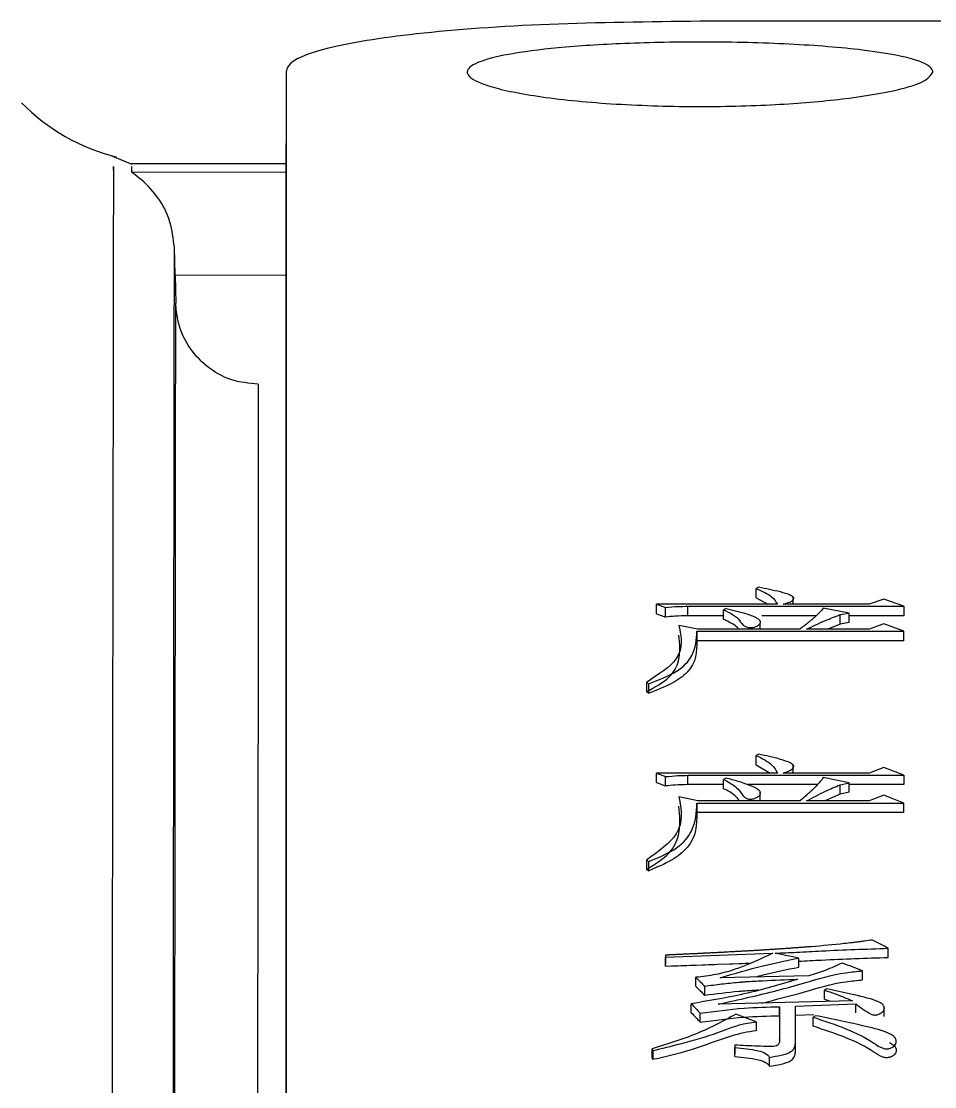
# Model space of a CAD drawing. Header units: millimetres. Extents: x 2223 to 4172, y 741 to 2119.
# Drawn here: x 2690.64 to 2699.47, y 1922.31 to 1932.61 of the extents above; entities that cross this region are included whole.
import ezdxf

# ---------------------------------------------------------------- set-up
doc = ezdxf.new("R2010")
doc.units = ezdxf.units.MM

msp = doc.modelspace()

# ---------------------------------------------------------------- linework, layer by layer
at = {"color": 7, "linetype": 'Continuous', "lineweight": 25}
for p, q in [((2734.201, 1932.604), (2697.201, 1932.606)), ((2693.201, 1932.123), (2693.201, 1931.432)), ((2691.715, 1931.221), (2691.512, 1931.307)), ((2693.201, 1931.227), (2691.708, 1931.23)), ((2691.708, 1931.203), (2691.708, 1931.152)), ((2691.708, 1931.152), (2693.201, 1931.149)), ((2692.122, 1930.421), (2692.122, 1930.423)), ((2692.129, 1930.152), (2692.122, 1930.423)), ((2692.129, 1930.152), (2692.135, 1929.881)), ((2693.201, 1930.15), (2692.129, 1930.152)), ((2697.765, 1927.136), (2697.743, 1927.125)), ((2697.743, 1927.033), (2697.743, 1927.125)), ((2698.102, 1926.972), (2698.102, 1927.042)), ((2696.78, 1926.88), (2696.78, 1926.972)), ((2696.78, 1926.972), (2696.867, 1926.941)), ((2697.949, 1926.972), (2696.78, 1926.972)), ((2696.867, 1926.849), (2696.867, 1926.941)), ((2697.083, 1926.861), (2697.083, 1926.953)), ((2697.083, 1926.953), (2699.171, 1926.953)), ((2697.743, 1927.033), (2697.857, 1926.972)), ((2698.836, 1926.972), (2698.003, 1926.972)), ((2698.976, 1927.022), (2698.836, 1926.972)), ((2699.171, 1926.953), (2698.976, 1927.022)), ((2699.171, 1926.953), (2699.171, 1926.861)), ((2697.429, 1926.861), (2697.083, 1926.861)), ((2697.429, 1926.826), (2697.429, 1926.918)), ((2698.324, 1926.861), (2697.799, 1926.861)), ((2698.641, 1926.887), (2698.392, 1926.933)), ((2698.554, 1926.872), (2698.641, 1926.887)), ((2698.554, 1926.78), (2698.554, 1926.872)), ((2698.641, 1926.795), (2698.641, 1926.887)), ((2699.171, 1926.861), (2698.641, 1926.861)), ((2697.181, 1926.731), (2696.997, 1926.766)), ((2698.165, 1926.731), (2697.181, 1926.731)), ((2697.783, 1926.805), (2697.783, 1926.81)), ((2697.783, 1926.731), (2697.783, 1926.791)), ((2698.836, 1926.731), (2698.23, 1926.731)), ((2698.554, 1926.78), (2698.436, 1926.731)), ((2698.641, 1926.795), (2698.554, 1926.78)), ((2698.976, 1926.782), (2698.836, 1926.731)), ((2699.171, 1926.712), (2698.976, 1926.782)), ((2697.17, 1926.712), (2697.17, 1926.62)), ((2697.17, 1926.712), (2699.171, 1926.712)), ((2699.171, 1926.62), (2699.171, 1926.712)), ((2699.171, 1926.62), (2697.17, 1926.62)), ((2696.683, 1926.217), (2696.683, 1926.126)), ((2696.683, 1926.217), (2696.705, 1926.204)), ((2696.683, 1926.126), (2696.705, 1926.113)), ((2696.705, 1926.113), (2696.705, 1926.204)), ((2697.765, 1925.524), (2697.743, 1925.511)), ((2697.743, 1925.421), (2697.743, 1925.511)), ((2697.743, 1925.421), (2697.879, 1925.34)), ((2698.102, 1925.34), (2698.102, 1925.419)), ((2698.976, 1925.396), (2698.836, 1925.34)), ((2699.171, 1925.319), (2698.976, 1925.396)), ((2696.78, 1925.25), (2696.78, 1925.34)), ((2696.78, 1925.34), (2696.867, 1925.306)), ((2697.949, 1925.34), (2696.78, 1925.34)), ((2696.867, 1925.216), (2696.867, 1925.306)), ((2697.083, 1925.229), (2697.083, 1925.319)), ((2697.083, 1925.319), (2699.171, 1925.319)), ((2697.451, 1925.293), (2697.429, 1925.28)), ((2698.836, 1925.34), (2698.003, 1925.34)), ((2698.641, 1925.245), (2698.392, 1925.297)), ((2699.171, 1925.319), (2699.171, 1925.229)), ((2697.429, 1925.229), (2697.083, 1925.229)), ((2698.335, 1925.229), (2697.662, 1925.229)), ((2698.554, 1925.228), (2698.641, 1925.245)), ((2698.554, 1925.138), (2698.554, 1925.228)), ((2698.641, 1925.156), (2698.641, 1925.245)), ((2699.171, 1925.229), (2698.641, 1925.229)), ((2697.181, 1925.071), (2696.997, 1925.111)), ((2697.782, 1925.071), (2697.782, 1925.162)), ((2698.554, 1925.138), (2698.408, 1925.071)), ((2698.641, 1925.156), (2698.554, 1925.138)), ((2698.976, 1925.128), (2698.836, 1925.071)), ((2699.171, 1925.05), (2698.976, 1925.128)), ((2697.17, 1925.05), (2697.17, 1924.96)), ((2697.17, 1925.05), (2699.171, 1925.05)), ((2698.165, 1925.071), (2697.181, 1925.071)), ((2698.836, 1925.071), (2698.23, 1925.071)), ((2699.171, 1924.96), (2699.171, 1925.05)), ((2699.171, 1924.96), (2697.17, 1924.96)), ((2696.683, 1924.499), (2696.683, 1924.41)), ((2696.683, 1924.499), (2696.705, 1924.485)), ((2696.705, 1924.396), (2696.705, 1924.485)), ((2696.683, 1924.41), (2696.705, 1924.396)), ((2699.02, 1923.559), (2699.02, 1923.647)), ((2696.867, 1923.581), (2696.867, 1923.493)), ((2696.867, 1923.475), (2696.867, 1923.562)), ((2698.154, 1923.465), (2698.154, 1923.553)), ((2696.867, 1923.475), (2696.867, 1923.493)), ((2697.159, 1923.28), (2697.159, 1923.367)), ((2698.252, 1923.381), (2697.397, 1923.362)), ((2698.771, 1923.342), (2698.771, 1923.429)), ((2697.246, 1923.194), (2697.246, 1923.281)), ((2698.403, 1923.155), (2698.403, 1923.242)), ((2698.403, 1923.155), (2698.461, 1923.136)), ((2697.116, 1923.025), (2697.116, 1923.112)), ((2697.97, 1923.083), (2697.97, 1922.786)), ((2698.122, 1923.088), (2698.706, 1923.112)), ((2698.122, 1922.732), (2698.122, 1923.088)), ((2698.981, 1923.062), (2698.981, 1923.076)), ((2698.981, 1922.989), (2698.981, 1923.06)), ((2697.202, 1922.933), (2697.202, 1923.02)), ((2697.743, 1922.937), (2697.548, 1923.01)), ((2697.743, 1922.937), (2697.743, 1922.851)), ((2697.97, 1922.996), (2697.97, 1922.743)), ((2698.122, 1923.001), (2698.3, 1923.008)), ((2698.316, 1922.996), (2698.295, 1922.981)), ((2698.295, 1922.894), (2698.295, 1922.981)), ((2698.122, 1922.645), (2698.122, 1922.732)), ((2696.737, 1922.591), (2696.737, 1922.677)), ((2697.538, 1922.712), (2697.538, 1922.626)), ((2697.538, 1922.601), (2697.538, 1922.687)), ((2697.538, 1922.601), (2697.538, 1922.626)), ((2697.873, 1922.507), (2697.873, 1922.593))]:
    msp.add_line(p, q, dxfattribs=at)
at = {"color": 7, "linetype": 'Continuous', "lineweight": 25, "flags": 128}
for points in [[(2697.451, 1926.93), (2697.446, 1926.927), (2697.437, 1926.922), (2697.429, 1926.918)], [(2697.429, 1925.19), (2697.429, 1925.223), (2697.429, 1925.252), (2697.429, 1925.28)], [(2696.867, 1923.562), (2697.386, 1923.581), (2697.905, 1923.6)], [(2696.867, 1923.475), (2696.926, 1923.477), (2696.956, 1923.478), (2696.985, 1923.479), (2697.015, 1923.48), (2697.045, 1923.481), (2697.074, 1923.482), (2697.104, 1923.483), (2697.134, 1923.484), (2697.163, 1923.485), (2697.223, 1923.487), (2697.252, 1923.489), (2697.282, 1923.49), (2697.311, 1923.491), (2697.341, 1923.492), (2697.371, 1923.493), (2697.489, 1923.497), (2697.519, 1923.498), (2697.578, 1923.5), (2697.608, 1923.501), (2697.637, 1923.503), (2697.667, 1923.504), (2697.679, 1923.504)], [(2698.425, 1923.257), (2698.414, 1923.25), (2698.403, 1923.242)], [(2698.673, 1923.141), (2698.025, 1923.124), (2697.376, 1923.107)], [(2697.97, 1922.996), (2697.97, 1923.025), (2697.97, 1923.054), (2697.97, 1923.083)], [(2696.748, 1922.571), (2696.748, 1922.607), (2696.748, 1922.632), (2696.748, 1922.658)]]:
    msp.add_lwpolyline(points, dxfattribs=at)
at = {"color": 7, "linetype": 'Continuous', "lineweight": 25}
msp.add_arc((2692.061, 1933.23), 2, 224.8775, 255.5765, dxfattribs=at)
for points, knots in [([(2697.201, 1932.606), (2696.707, 1932.6), (2695.718, 1932.589), (2694.432, 1932.496), (2693.549, 1932.356), (2693.226, 1932.218), (2693.206, 1932.136), (2693.201, 1932.116)], [0, 0, 0, 0, 0.247809, 0.496064, 0.726764, 0.933891, 1, 1, 1, 1]), ([(2699.451, 1932.116), (2699.431, 1932.084), (2699.389, 1932.02), (2699.067, 1931.927), (2698.579, 1931.849), (2697.919, 1931.794), (2697.139, 1931.775), (2696.326, 1931.802), (2695.614, 1931.874), (2695.129, 1931.976), (2694.967, 1932.062), (2694.941, 1932.138), (2695.023, 1932.21), (2695.333, 1932.291), (2695.825, 1932.355), (2696.483, 1932.397), (2697.264, 1932.411), (2698.077, 1932.391), (2698.789, 1932.335), (2699.272, 1932.25), (2699.44, 1932.17), (2699.449, 1932.126), (2699.451, 1932.116)], [0, 0, 0, 0, 0.046277, 0.09272, 0.141716, 0.195191, 0.253686, 0.315262, 0.376912, 0.43437, 0.485817, 0.500005, 0.546255, 0.592702, 0.641799, 0.695156, 0.753515, 0.815398, 0.876863, 0.934161, 0.985737, 1, 1, 1, 1]), ([(2693.201, 1932.116), (2693.201, 1932.012), (2693.201, 1931.492), (2693.202, 1930.125), (2693.202, 1927.965), (2693.202, 1925.346), (2693.202, 1922.884), (2693.202, 1919.376), (2693.202, 1916.233), (2693.202, 1911.918), (2693.202, 1907.231), (2693.202, 1902.099), (2693.202, 1896.675), (2693.202, 1892.116), (2693.202, 1886.194), (2693.202, 1881.288), (2693.202, 1874.609), (2693.202, 1870.316), (2693.202, 1867.315)], [0, 0, 0, 0, 0.020124, 0.100733, 0.181328, 0.221587, 0.302184, 0.342442, 0.423039, 0.463298, 0.543894, 0.624491, 0.664749, 0.745346, 0.785604, 0.8662, 0.906458, 1, 1, 1, 1]), ([(2693.202, 1901.026), (2693.202, 1902.211), (2693.202, 1904.465), (2693.202, 1908.505), (2693.202, 1912.212), (2693.202, 1916.447), (2693.202, 1919.521), (2693.202, 1922.933), (2693.202, 1925.911), (2693.202, 1928.254), (2693.201, 1930.195), (2693.201, 1930.928), (2693.201, 1931.425)], [0, 0, 0, 0, 0.072858, 0.13859, 0.270184, 0.335916, 0.467513, 0.533245, 0.664841, 0.796434, 0.862166, 1, 1, 1, 1]), ([(2691.533, 1931.168), (2691.533, 1931.197), (2691.533, 1931.285), (2691.532, 1930.299), (2691.529, 1928.286), (2691.524, 1925.223), (2691.519, 1921.835), (2691.514, 1918.497), (2691.509, 1915.428), (2691.504, 1911.784), (2691.497, 1907.514), (2691.49, 1902.868), (2691.482, 1897.921), (2691.474, 1892.751), (2691.465, 1887.066), (2691.455, 1880.869), (2691.444, 1874.186), (2691.437, 1869.495), (2691.433, 1867.101)], [0, 0, 0, 0, 0.039342, 0.122943, 0.206183, 0.289063, 0.371582, 0.416612, 0.465601, 0.518547, 0.575452, 0.636313, 0.690059, 0.746552, 0.805793, 0.867782, 0.932518, 1, 1, 1, 1]), ([(2692.122, 1930.423), (2692.112, 1930.507), (2692.089, 1930.693), (2691.955, 1930.932), (2691.804, 1931.079), (2691.717, 1931.141), (2691.71, 1931.149), (2691.708, 1931.152)], [0, 0, 0, 0, 0.202377, 0.447822, 0.758573, 0.919939, 1, 1, 1, 1]), ([(2692.038, 1866.965), (2692.043, 1870.265), (2692.052, 1876.863), (2692.065, 1886.293), (2692.077, 1895.174), (2692.088, 1903.331), (2692.097, 1910.632), (2692.106, 1916.949), (2692.112, 1922.173), (2692.117, 1926.222), (2692.12, 1928.625), (2692.122, 1929.939), (2692.122, 1930.26), (2692.122, 1930.421)], [0, 0, 0, 0, 0.0981345, 0.196269, 0.2944034, 0.3925379, 0.4906723, 0.5888066, 0.686941, 0.7850753, 0.8832097, 0.9416048, 1, 1, 1, 1]), ([(2692.052, 1866.917), (2692.055, 1869.302), (2692.062, 1874.009), (2692.071, 1880.758), (2692.08, 1887.101), (2692.088, 1892.996), (2692.095, 1898.426), (2692.103, 1904.159), (2692.111, 1909.928), (2692.118, 1915.408), (2692.124, 1919.876), (2692.128, 1923.398), (2692.131, 1926.061), (2692.133, 1927.961), (2692.135, 1929.192), (2692.135, 1929.707), (2692.135, 1929.856), (2692.135, 1929.881)], [0, 0, 0, 0, 0.07139, 0.140843, 0.208359, 0.273937, 0.337578, 0.399281, 0.488173, 0.572709, 0.652888, 0.72871, 0.800173, 0.867277, 0.930021, 0.988406, 1, 1, 1, 1]), ([(2692.933, 1929.098), (2692.844, 1929.107), (2692.664, 1929.125), (2692.425, 1929.264), (2692.244, 1929.467), (2692.151, 1929.686), (2692.14, 1929.829), (2692.135, 1929.882)], [0, 0, 0, 0, 0.217636, 0.435267, 0.653067, 0.871221, 1, 1, 1, 1]), ([(2692.933, 1929.098), (2692.933, 1929.005), (2692.933, 1928.835), (2692.933, 1928.388), (2692.932, 1927.847), (2692.932, 1927.171), (2692.931, 1926.364), (2692.93, 1925.424), (2692.928, 1924.352), (2692.926, 1922.643), (2692.923, 1919.957), (2692.918, 1915.807), (2692.911, 1910.59), (2692.904, 1904.984), (2692.896, 1899.306), (2692.889, 1893.839), (2692.88, 1887.826), (2692.871, 1881.279), (2692.862, 1874.236), (2692.855, 1869.294), (2692.851, 1866.78)], [0, 0, 0, 0, 0.037781, 0.069081, 0.100468, 0.131943, 0.163506, 0.195157, 0.226895, 0.258722, 0.330934, 0.408983, 0.49287, 0.582593, 0.645672, 0.711347, 0.779618, 0.850484, 0.923944, 1, 1, 1, 1]), ([(2697.743, 1927.125), (2697.8, 1927.1), (2697.901, 1927.055), (2697.934, 1926.997), (2697.949, 1926.972)], [0, 0, 0, 0, 0.5653913, 1, 1, 1, 1]), ([(2698.003, 1926.972), (2698.023, 1926.978), (2698.063, 1926.99), (2698.099, 1927.01), (2698.108, 1927.028), (2698.104, 1927.044), (2698.061, 1927.067), (2697.947, 1927.101), (2697.837, 1927.122), (2697.765, 1927.136)], [0, 0, 0, 0, 0.120783, 0.237942, 0.284243, 0.33082, 0.424981, 0.62081, 1, 1, 1, 1]), ([(2696.867, 1926.941), (2696.907, 1926.945), (2696.978, 1926.952), (2697.051, 1926.952), (2697.083, 1926.953)], [0, 0, 0, 0, 0.558835, 1, 1, 1, 1]), ([(2696.78, 1926.88), (2696.793, 1926.876), (2696.813, 1926.868), (2696.842, 1926.858), (2696.859, 1926.852), (2696.867, 1926.849)], [0, 0, 0, 0, 0.4286101, 0.7143044, 1, 1, 1, 1]), ([(2697.083, 1926.861), (2697.042, 1926.86), (2696.969, 1926.859), (2696.898, 1926.852), (2696.867, 1926.849)], [0, 0, 0, 0, 0.561086, 1, 1, 1, 1]), ([(2697.429, 1926.918), (2697.459, 1926.904), (2697.522, 1926.873), (2697.592, 1926.819), (2697.605, 1926.769), (2697.657, 1926.75), (2697.68, 1926.747), (2697.703, 1926.747), (2697.726, 1926.75), (2697.751, 1926.76), (2697.772, 1926.775), (2697.789, 1926.793), (2697.784, 1926.813), (2697.747, 1926.844), (2697.634, 1926.885), (2697.523, 1926.913), (2697.452, 1926.929), (2697.451, 1926.93)], [0, 0, 0, 0, 0.117809, 0.254848, 0.391031, 0.410857, 0.430654, 0.450876, 0.468611, 0.491916, 0.540003, 0.576761, 0.613939, 0.66464, 0.78945, 0.997759, 1, 1, 1, 1]), ([(2698.392, 1926.933), (2698.371, 1926.909), (2698.339, 1926.872), (2698.295, 1926.835), (2698.278, 1926.82), (2698.271, 1926.815), (2698.264, 1926.809), (2698.257, 1926.804), (2698.253, 1926.8), (2698.249, 1926.797), (2698.246, 1926.794), (2698.242, 1926.791), (2698.238, 1926.788), (2698.234, 1926.785), (2698.23, 1926.782), (2698.226, 1926.779), (2698.223, 1926.776), (2698.219, 1926.773), (2698.214, 1926.769), (2698.211, 1926.767), (2698.206, 1926.763), (2698.202, 1926.76), (2698.198, 1926.757), (2698.195, 1926.754), (2698.191, 1926.751), (2698.186, 1926.748), (2698.182, 1926.745), (2698.178, 1926.741), (2698.174, 1926.738), (2698.169, 1926.735), (2698.167, 1926.733), (2698.165, 1926.731)], [0, 0, 0, 0, 0.353012, 0.528911, 0.550896, 0.572881, 0.61685, 0.638835, 0.649827, 0.671812, 0.682805, 0.693797, 0.715782, 0.726774, 0.748759, 0.759751, 0.770744, 0.792728, 0.803721, 0.825705, 0.836698, 0.858683, 0.869675, 0.880667, 0.902652, 0.913644, 0.935629, 0.946622, 0.968606, 0.979599, 1, 1, 1, 1]), ([(2698.23, 1926.731), (2698.26, 1926.745), (2698.32, 1926.774), (2698.425, 1926.821), (2698.506, 1926.853), (2698.554, 1926.872)], [0, 0, 0, 0, 0.28957, 0.579171, 1, 1, 1, 1]), ([(2696.997, 1926.766), (2697.019, 1926.657), (2697.06, 1926.461), (2696.799, 1926.292), (2696.683, 1926.217)], [0, 0, 0, 0, 0.55707, 1, 1, 1, 1]), ([(2697.576, 1926.731), (2697.572, 1926.735), (2697.546, 1926.767), (2697.49, 1926.798), (2697.436, 1926.823), (2697.429, 1926.826)], [0, 0, 0, 0, 0.110635, 0.886447, 1, 1, 1, 1]), ([(2696.683, 1926.126), (2696.765, 1926.171), (2696.926, 1926.261), (2697.018, 1926.456), (2697.005, 1926.592), (2696.997, 1926.675)], [0, 0, 0, 0, 0.284866, 0.563033, 1, 1, 1, 1]), ([(2696.705, 1926.204), (2696.803, 1926.242), (2696.998, 1926.316), (2697.16, 1926.499), (2697.166, 1926.631), (2697.17, 1926.712)], [0, 0, 0, 0, 0.2878172, 0.565935, 1, 1, 1, 1]), ([(2697.17, 1926.62), (2697.169, 1926.515), (2697.168, 1926.369), (2696.935, 1926.2), (2696.782, 1926.143), (2696.705, 1926.113)], [0, 0, 0, 0, 0.551532, 0.772844, 1, 1, 1, 1]), ([(2697.743, 1925.511), (2697.8, 1925.483), (2697.901, 1925.433), (2697.934, 1925.368), (2697.949, 1925.34)], [0, 0, 0, 0, 0.565391, 1, 1, 1, 1]), ([(2698.003, 1925.34), (2698.023, 1925.347), (2698.063, 1925.361), (2698.099, 1925.383), (2698.109, 1925.403), (2698.104, 1925.42), (2698.061, 1925.447), (2697.947, 1925.485), (2697.837, 1925.508), (2697.765, 1925.524)], [0, 0, 0, 0, 0.120818, 0.238007, 0.284295, 0.33086, 0.424999, 0.620775, 1, 1, 1, 1]), ([(2696.867, 1925.306), (2696.907, 1925.31), (2696.978, 1925.318), (2697.051, 1925.318), (2697.083, 1925.319)], [0, 0, 0, 0, 0.558835, 1, 1, 1, 1]), ([(2697.429, 1925.28), (2697.468, 1925.259), (2697.538, 1925.22), (2697.592, 1925.161), (2697.615, 1925.119), (2697.644, 1925.098), (2697.665, 1925.09), (2697.678, 1925.088), (2697.694, 1925.088), (2697.716, 1925.091), (2697.744, 1925.101), (2697.772, 1925.117), (2697.787, 1925.139), (2697.786, 1925.161), (2697.752, 1925.193), (2697.676, 1925.226), (2697.568, 1925.262), (2697.491, 1925.282), (2697.451, 1925.293)], [0, 0, 0, 0, 0.156027, 0.282026, 0.363634, 0.404884, 0.41922, 0.430594, 0.442017, 0.458331, 0.488158, 0.530974, 0.573109, 0.616801, 0.655305, 0.770242, 0.882988, 1, 1, 1, 1]), ([(2698.392, 1925.297), (2698.371, 1925.27), (2698.339, 1925.229), (2698.295, 1925.187), (2698.278, 1925.171), (2698.271, 1925.164), (2698.264, 1925.158), (2698.257, 1925.152), (2698.253, 1925.148), (2698.249, 1925.145), (2698.246, 1925.142), (2698.242, 1925.138), (2698.238, 1925.135), (2698.234, 1925.131), (2698.23, 1925.128), (2698.226, 1925.125), (2698.223, 1925.121), (2698.219, 1925.118), (2698.214, 1925.114), (2698.211, 1925.111), (2698.206, 1925.107), (2698.202, 1925.104), (2698.198, 1925.1), (2698.195, 1925.097), (2698.191, 1925.094), (2698.186, 1925.09), (2698.182, 1925.087), (2698.178, 1925.082), (2698.174, 1925.079), (2698.169, 1925.075), (2698.167, 1925.073), (2698.165, 1925.071)], [0, 0, 0, 0, 0.353012, 0.528911, 0.550896, 0.572881, 0.61685, 0.638835, 0.649827, 0.671812, 0.682805, 0.693797, 0.715782, 0.726774, 0.748759, 0.759751, 0.770744, 0.792728, 0.803721, 0.825706, 0.836698, 0.858683, 0.869675, 0.880667, 0.902652, 0.913645, 0.935629, 0.946622, 0.968606, 0.979599, 1, 1, 1, 1]), ([(2696.78, 1925.25), (2696.793, 1925.245), (2696.813, 1925.237), (2696.842, 1925.226), (2696.859, 1925.219), (2696.867, 1925.216)], [0, 0, 0, 0, 0.42861, 0.714304, 1, 1, 1, 1]), ([(2697.083, 1925.229), (2697.042, 1925.228), (2696.969, 1925.227), (2696.898, 1925.219), (2696.867, 1925.216)], [0, 0, 0, 0, 0.5610854, 1, 1, 1, 1]), ([(2697.583, 1925.071), (2697.569, 1925.089), (2697.536, 1925.134), (2697.469, 1925.169), (2697.429, 1925.19)], [0, 0, 0, 0, 0.408631, 1, 1, 1, 1]), ([(2698.23, 1925.071), (2698.26, 1925.087), (2698.32, 1925.119), (2698.425, 1925.172), (2698.506, 1925.207), (2698.554, 1925.228)], [0, 0, 0, 0, 0.28957, 0.579171, 1, 1, 1, 1]), ([(2696.997, 1925.111), (2697.019, 1924.989), (2697.06, 1924.77), (2696.799, 1924.582), (2696.683, 1924.499)], [0, 0, 0, 0, 0.55707, 1, 1, 1, 1]), ([(2696.683, 1924.41), (2696.765, 1924.46), (2696.926, 1924.56), (2697.018, 1924.777), (2697.005, 1924.929), (2696.997, 1925.021)], [0, 0, 0, 0, 0.284866, 0.563033, 1, 1, 1, 1]), ([(2696.705, 1924.485), (2696.803, 1924.527), (2696.998, 1924.609), (2697.16, 1924.812), (2697.166, 1924.96), (2697.17, 1925.05)], [0, 0, 0, 0, 0.287817, 0.565935, 1, 1, 1, 1]), ([(2697.17, 1924.96), (2697.169, 1924.844), (2697.168, 1924.68), (2696.935, 1924.493), (2696.782, 1924.429), (2696.705, 1924.396)], [0, 0, 0, 0, 0.551532, 0.772844, 1, 1, 1, 1]), ([(2698.868, 1923.727), (2698.842, 1923.724), (2698.803, 1923.718), (2698.758, 1923.712), (2698.725, 1923.708), (2698.699, 1923.705), (2698.653, 1923.699), (2698.516, 1923.683), (2698.37, 1923.67), (2698.236, 1923.66), (2698.196, 1923.657), (2698.163, 1923.654), (2698.13, 1923.652), (2698.103, 1923.65), (2698.07, 1923.647), (2698.043, 1923.645), (2698.01, 1923.643), (2697.983, 1923.641), (2697.95, 1923.639), (2697.916, 1923.637), (2697.883, 1923.635), (2697.849, 1923.633), (2697.823, 1923.631), (2697.789, 1923.629), (2697.762, 1923.627), (2697.729, 1923.625), (2697.695, 1923.623), (2697.662, 1923.621), (2697.629, 1923.619), (2697.602, 1923.618), (2697.568, 1923.616), (2697.541, 1923.615), (2697.508, 1923.613), (2697.474, 1923.611), (2697.441, 1923.609), (2697.407, 1923.607), (2697.381, 1923.606), (2697.347, 1923.604), (2697.32, 1923.603), (2697.287, 1923.601), (2697.26, 1923.6), (2697.236, 1923.599), (2697.22, 1923.598), (2697.203, 1923.597), (2697.186, 1923.596), (2697.169, 1923.595), (2697.156, 1923.595), (2697.139, 1923.594), (2697.126, 1923.593), (2697.109, 1923.593), (2697.092, 1923.592), (2697.075, 1923.591), (2697.059, 1923.59), (2697.045, 1923.589), (2697.028, 1923.589), (2697.015, 1923.588), (2697.002, 1923.587), (2696.992, 1923.587), (2696.981, 1923.586), (2696.973, 1923.586), (2696.965, 1923.586), (2696.956, 1923.585), (2696.948, 1923.585), (2696.94, 1923.584), (2696.933, 1923.584), (2696.924, 1923.584), (2696.918, 1923.583), (2696.909, 1923.583), (2696.901, 1923.583), (2696.893, 1923.582), (2696.884, 1923.582), (2696.876, 1923.581), (2696.87, 1923.581), (2696.867, 1923.581)], [0, 0, 0, 0, 0.039919, 0.059879, 0.069858, 0.089818, 0.099798, 0.139719, 0.299508, 0.319468, 0.339427, 0.359387, 0.369367, 0.389326, 0.399306, 0.419265, 0.429245, 0.449205, 0.459184, 0.479144, 0.499103, 0.509083, 0.529043, 0.539022, 0.558982, 0.568962, 0.588921, 0.608881, 0.61886, 0.63882, 0.648799, 0.668759, 0.678739, 0.698698, 0.718658, 0.728637, 0.748597, 0.758577, 0.778536, 0.788516, 0.808475, 0.818455, 0.823445, 0.833425, 0.843404, 0.848394, 0.858374, 0.863364, 0.873344, 0.878333, 0.888313, 0.898293, 0.903283, 0.913263, 0.918252, 0.928232, 0.933222, 0.938212, 0.943202, 0.948192, 0.950687, 0.955676, 0.960666, 0.963161, 0.968151, 0.970646, 0.975636, 0.978131, 0.983121, 0.988111, 0.990605, 0.995303, 1, 1, 1, 1]), ([(2697.927, 1923.6), (2697.996, 1923.603), (2698.146, 1923.608), (2698.509, 1923.631), (2698.804, 1923.64), (2699.02, 1923.647)], [0, 0, 0, 0, 0.189811, 0.410522, 1, 1, 1, 1]), ([(2699.02, 1923.647), (2698.994, 1923.66), (2698.944, 1923.687), (2698.893, 1923.714), (2698.868, 1923.727)], [0, 0, 0, 0, 0.5, 1, 1, 1, 1]), ([(2696.867, 1923.581), (2696.867, 1923.579), (2696.867, 1923.575), (2696.867, 1923.57), (2696.867, 1923.566), (2696.867, 1923.563), (2696.867, 1923.562)], [0, 0, 0, 0, 0.34, 0.56, 0.78, 1, 1, 1, 1]), ([(2697.905, 1923.6), (2697.786, 1923.543), (2697.62, 1923.464), (2697.357, 1923.389), (2697.225, 1923.374), (2697.159, 1923.367)], [0, 0, 0, 0, 0.5523735, 0.7751101, 1, 1, 1, 1]), ([(2697.397, 1923.362), (2697.533, 1923.403), (2697.775, 1923.476), (2698.038, 1923.529), (2698.154, 1923.553)], [0, 0, 0, 0, 0.5589855, 1, 1, 1, 1]), ([(2698.154, 1923.553), (2698.116, 1923.56), (2698.041, 1923.576), (2697.965, 1923.592), (2697.927, 1923.6)], [0, 0, 0, 0, 0.5, 1, 1, 1, 1]), ([(2698.154, 1923.522), (2698.228, 1923.526), (2698.515, 1923.543), (2698.804, 1923.552), (2699.02, 1923.559)], [0, 0, 0, 0, 0.25589, 1, 1, 1, 1]), ([(2697.735, 1923.37), (2697.76, 1923.377), (2697.893, 1923.415), (2698.037, 1923.443), (2698.154, 1923.465)], [0, 0, 0, 0, 0.187191, 1, 1, 1, 1]), ([(2698.576, 1923.505), (2698.522, 1923.481), (2698.422, 1923.434), (2698.306, 1923.398), (2698.252, 1923.381)], [0, 0, 0, 0, 0.534115, 1, 1, 1, 1]), ([(2698.771, 1923.429), (2698.738, 1923.442), (2698.673, 1923.467), (2698.608, 1923.492), (2698.576, 1923.505)], [0, 0, 0, 0, 0.5, 1, 1, 1, 1]), ([(2698.143, 1923.348), (2697.962, 1923.294), (2697.637, 1923.197), (2697.275, 1923.138), (2697.116, 1923.112)], [0, 0, 0, 0, 0.5582866, 1, 1, 1, 1]), ([(2697.159, 1923.367), (2697.166, 1923.36), (2697.181, 1923.345), (2697.21, 1923.316), (2697.232, 1923.295), (2697.246, 1923.281)], [0, 0, 0, 0, 0.257188, 0.514375, 1, 1, 1, 1]), ([(2697.246, 1923.281), (2697.3, 1923.289), (2697.381, 1923.3), (2697.491, 1923.312), (2697.55, 1923.317), (2697.585, 1923.32), (2697.594, 1923.321), (2697.602, 1923.322), (2697.611, 1923.322), (2697.621, 1923.323), (2697.632, 1923.324), (2697.642, 1923.325), (2697.651, 1923.325), (2697.663, 1923.326), (2697.7, 1923.328), (2697.847, 1923.337), (2698.002, 1923.343), (2698.129, 1923.347), (2698.143, 1923.348)], [0, 0, 0, 0, 0.185843, 0.278745, 0.371654, 0.383266, 0.394877, 0.400683, 0.412294, 0.423905, 0.435517, 0.447128, 0.458739, 0.464545, 0.487768, 0.580663, 0.952366, 1, 1, 1, 1]), ([(2697.376, 1923.107), (2697.475, 1923.129), (2697.76, 1923.191), (2698.166, 1923.296), (2698.515, 1923.406), (2698.716, 1923.424), (2698.771, 1923.429)], [0, 0, 0, 0, 0.210989, 0.603931, 0.893482, 1, 1, 1, 1]), ([(2697.796, 1923.118), (2697.935, 1923.153), (2698.207, 1923.22), (2698.515, 1923.319), (2698.717, 1923.337), (2698.771, 1923.342)], [0, 0, 0, 0, 0.4335364, 0.8480804, 1, 1, 1, 1]), ([(2697.159, 1923.28), (2697.166, 1923.272), (2697.181, 1923.258), (2697.21, 1923.229), (2697.232, 1923.208), (2697.246, 1923.194)], [0, 0, 0, 0, 0.2574572, 0.5149143, 1, 1, 1, 1]), ([(2697.246, 1923.194), (2697.355, 1923.208), (2697.478, 1923.224), (2697.631, 1923.237), (2697.68, 1923.24), (2697.722, 1923.243), (2697.743, 1923.244), (2697.757, 1923.245), (2697.764, 1923.245)], [0, 0, 0, 0, 0.640516, 0.720423, 0.880251, 0.920204, 0.960157, 1, 1, 1, 1]), ([(2698.403, 1923.242), (2698.438, 1923.231), (2698.502, 1923.21), (2698.59, 1923.175), (2698.646, 1923.152), (2698.673, 1923.141)], [0, 0, 0, 0, 0.367027, 0.683421, 1, 1, 1, 1]), ([(2698.706, 1923.112), (2698.75, 1923.077), (2698.797, 1923.038), (2698.867, 1923.006), (2698.882, 1923.003), (2698.897, 1923.002), (2698.916, 1923.006), (2698.943, 1923.016), (2698.971, 1923.035), (2698.985, 1923.062), (2698.979, 1923.09), (2698.954, 1923.118), (2698.851, 1923.162), (2698.665, 1923.203), (2698.502, 1923.24), (2698.425, 1923.257)], [0, 0, 0, 0, 0.213502, 0.231462, 0.243028, 0.25469, 0.268683, 0.294821, 0.340397, 0.384399, 0.438731, 0.48193, 0.539954, 0.7829, 1, 1, 1, 1]), ([(2697.116, 1923.025), (2697.13, 1923.01), (2697.159, 1922.979), (2697.188, 1922.949), (2697.202, 1922.933)], [0, 0, 0, 0, 0.5, 1, 1, 1, 1]), ([(2697.202, 1923.02), (2697.343, 1923.039), (2697.594, 1923.074), (2697.855, 1923.08), (2697.97, 1923.083)], [0, 0, 0, 0, 0.557505, 1, 1, 1, 1]), ([(2698.706, 1923.025), (2698.706, 1923.032), (2698.706, 1923.047), (2698.706, 1923.069), (2698.706, 1923.09), (2698.706, 1923.105), (2698.706, 1923.112)], [0, 0, 0, 0, 0.249999, 0.5, 0.75, 1, 1, 1, 1]), ([(2697.548, 1923.01), (2697.415, 1922.939), (2697.175, 1922.81), (2696.872, 1922.718), (2696.737, 1922.677)], [0, 0, 0, 0, 0.554583, 1, 1, 1, 1]), ([(2696.748, 1922.658), (2696.835, 1922.68), (2697.049, 1922.735), (2697.357, 1922.819), (2697.577, 1922.915), (2697.714, 1922.934), (2697.743, 1922.937)], [0, 0, 0, 0, 0.257127, 0.627551, 0.922763, 1, 1, 1, 1]), ([(2697.202, 1922.933), (2697.343, 1922.952), (2697.594, 1922.987), (2697.855, 1922.993), (2697.97, 1922.996)], [0, 0, 0, 0, 0.55749, 1, 1, 1, 1]), ([(2698.295, 1922.981), (2698.511, 1922.909), (2698.763, 1922.825), (2698.936, 1922.69), (2698.985, 1922.677), (2699.002, 1922.675), (2699.018, 1922.677), (2699.038, 1922.681), (2699.06, 1922.69), (2699.084, 1922.709), (2699.098, 1922.735), (2699.098, 1922.767), (2699.073, 1922.798), (2698.987, 1922.849), (2698.721, 1922.912), (2698.477, 1922.963), (2698.316, 1922.996)], [0, 0, 0, 0, 0.369973, 0.433396, 0.441379, 0.448953, 0.456564, 0.46449, 0.480827, 0.49655, 0.526966, 0.55702, 0.587567, 0.618801, 0.747888, 1, 1, 1, 1]), ([(2697.743, 1922.851), (2697.703, 1922.844), (2697.486, 1922.809), (2697.194, 1922.677), (2696.887, 1922.604), (2696.748, 1922.571)], [0, 0, 0, 0, 0.1102202, 0.597884, 1, 1, 1, 1]), ([(2699.03, 1922.736), (2699.045, 1922.728), (2699.074, 1922.712), (2699.097, 1922.681), (2699.098, 1922.649), (2699.084, 1922.622), (2699.06, 1922.604), (2699.038, 1922.595), (2699.018, 1922.59), (2699.002, 1922.589), (2698.985, 1922.591), (2698.936, 1922.604), (2698.763, 1922.739), (2698.51, 1922.823), (2698.295, 1922.894)], [0, 0, 0, 0, 0.050469, 0.09981, 0.148348, 0.197475, 0.222877, 0.249282, 0.262097, 0.274404, 0.286651, 0.299558, 0.402046, 1, 1, 1, 1]), ([(2697.967, 1922.765), (2697.968, 1922.75), (2697.969, 1922.731), (2697.95, 1922.709), (2697.928, 1922.7), (2697.9, 1922.696), (2697.842, 1922.699), (2697.721, 1922.702), (2697.61, 1922.708), (2697.538, 1922.712)], [0, 0, 0, 0, 0.164101, 0.214047, 0.265056, 0.31784, 0.372519, 0.58801, 1, 1, 1, 1]), ([(2697.873, 1922.593), (2697.91, 1922.6), (2697.984, 1922.612), (2698.082, 1922.641), (2698.118, 1922.688), (2698.12, 1922.717), (2698.122, 1922.732)], [0, 0, 0, 0, 0.2925856, 0.5760087, 0.7889893, 1, 1, 1, 1]), ([(2696.737, 1922.677), (2696.738, 1922.676), (2696.74, 1922.672), (2696.744, 1922.665), (2696.747, 1922.66), (2696.748, 1922.658)], [0, 0, 0, 0, 0.253292, 0.6266174, 1, 1, 1, 1]), ([(2697.538, 1922.712), (2697.538, 1922.709), (2697.538, 1922.705), (2697.538, 1922.698), (2697.538, 1922.693), (2697.538, 1922.689), (2697.538, 1922.687)], [0, 0, 0, 0, 0.34, 0.56, 0.78, 1, 1, 1, 1]), ([(2697.538, 1922.687), (2697.614, 1922.681), (2697.72, 1922.672), (2697.839, 1922.634), (2697.862, 1922.607), (2697.873, 1922.593)], [0, 0, 0, 0, 0.572733, 0.791395, 1, 1, 1, 1]), ([(2697.873, 1922.507), (2697.91, 1922.513), (2697.984, 1922.526), (2698.082, 1922.554), (2698.118, 1922.602), (2698.12, 1922.631), (2698.122, 1922.645)], [0, 0, 0, 0, 0.292738, 0.576228, 0.789119, 1, 1, 1, 1]), ([(2696.748, 1922.571), (2696.747, 1922.573), (2696.745, 1922.576), (2696.742, 1922.583), (2696.739, 1922.588), (2696.737, 1922.591)], [0, 0, 0, 0, 0.253656, 0.507254, 1, 1, 1, 1]), ([(2697.538, 1922.601), (2697.614, 1922.595), (2697.72, 1922.586), (2697.839, 1922.548), (2697.862, 1922.521), (2697.873, 1922.507)], [0, 0, 0, 0, 0.5728883, 0.7915302, 1, 1, 1, 1])]:
    msp.add_open_spline(points, degree=3, knots=knots, dxfattribs=at)
msp.add_open_spline([(2697.116, 1923.112), (2697.13, 1923.097), (2697.159, 1923.066), (2697.188, 1923.035), (2697.202, 1923.02)], degree=3, dxfattribs=at)

doc.saveas('drawing.dxf')
